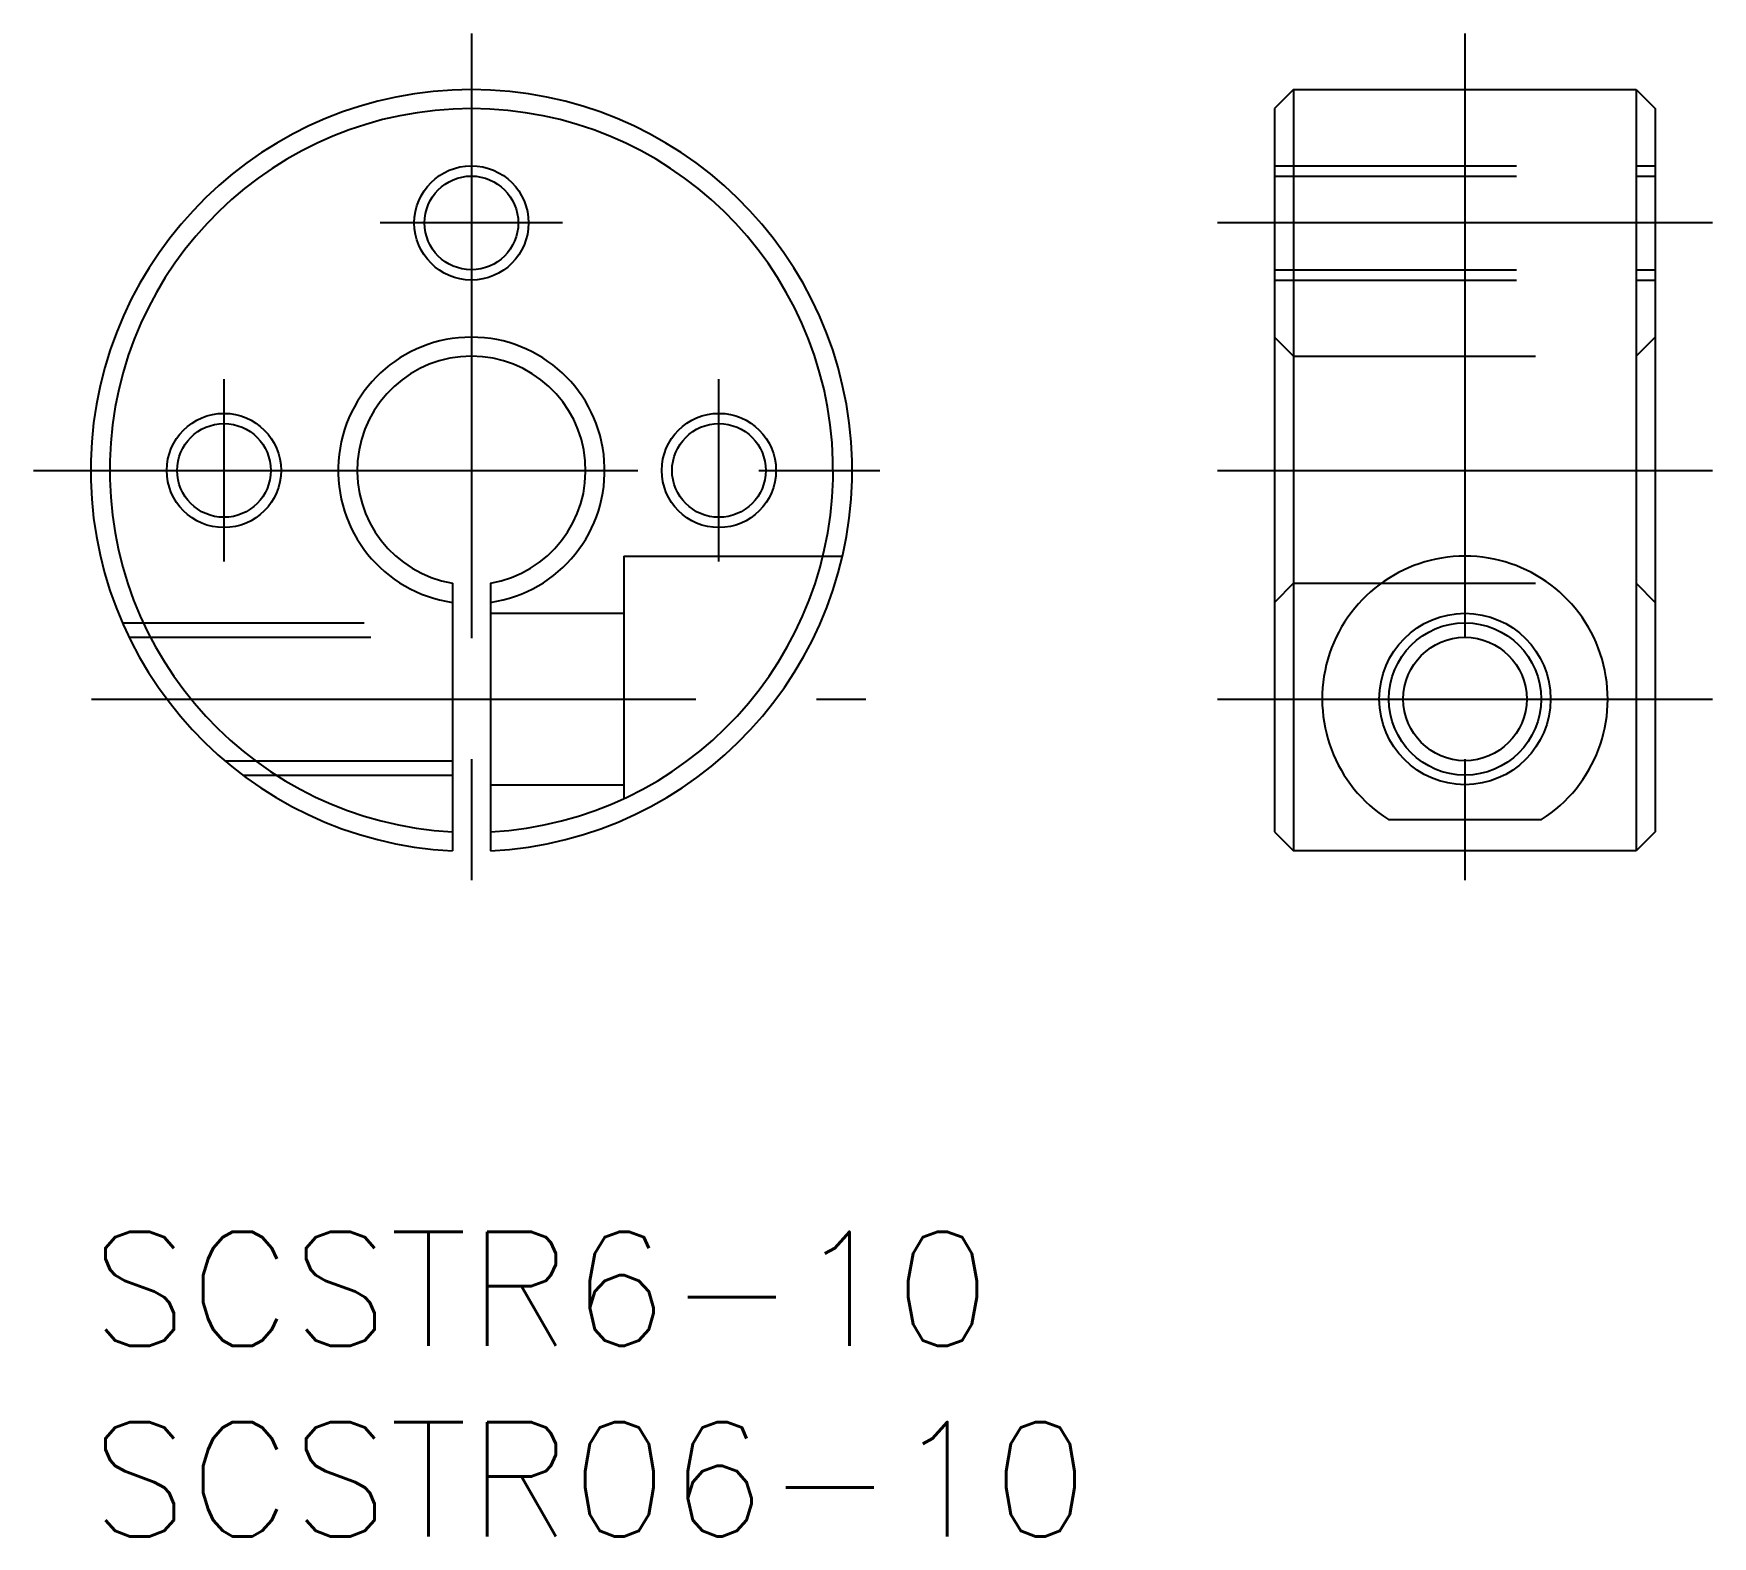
# Model space of a CAD drawing. Extents: x -1.5 to 42.6, y -8 to 31.5.
import ezdxf

# ---------------------------------------------------------------- set-up
doc = ezdxf.new("R2010")
doc.units = 0
doc.header["$LTSCALE"] = 0.5
doc.linetypes.add('CENTER', pattern=[50.8, 31.75, -6.35, 6.35, -6.35])
doc.linetypes.add('DASHED', pattern=[19.05, 12.7, -6.35])
for name, color, linetype in [('MSM_CENTER', 1, 'CENTER'), ('MSM_CONTINUOUS', 7, 'CONTINUOUS'), ('MSM_DASHED', 4, 'DASHED'), ('MSM_NARROW', 5, 'CONTINUOUS'), ('MSM_PART_NUMBER', 7, 'CONTINUOUS')]:
    doc.layers.add(name, color=color, linetype=linetype)
doc.styles.get("Standard").update_dxf_attribs({"font": 'txt.shx', "height": 3, "bigfont": 'bigfont.shx'})

# ---------------------------------------------------------------- blocks, each defined once
blk = doc.blocks.new('*U3')
at = {"layer": 'MSM_PART_NUMBER'}
blk.add_text('SCSTR6-10', height=3, dxfattribs=at).set_placement((0, -3))
blk = doc.blocks.new('*U4')
at = {"layer": 'MSM_PART_NUMBER'}
blk.add_text('SCSTR06-10', height=3, dxfattribs=at).set_placement((0, -8))

msp = doc.modelspace()

# ---------------------------------------------------------------- linework, layer by layer
at = {"layer": 'MSM_CENTER'}
for p, q in [((10, 31.458), (10, 8.517)), ((36.096, 31.458), (36.096, 8.517)), ((12.395, 26.487), (7.605, 26.487)), ((42.596, 26.487), (29.596, 26.487)), ((3.5, 22.382), (3.5, 17.593)), ((16.5, 17.593), (16.5, 22.382)), ((-1.5, 19.987), (21.5, 19.987)), ((29.596, 19.987), (42.596, 19.987)), ((0.017, 13.987), (20.357, 13.987)), ((29.596, 13.987), (42.596, 13.987))]:
    msp.add_line(p, q, dxfattribs=at)
at = {"layer": 'MSM_CONTINUOUS'}
for p, q in [((31.596, 29.987), (31.096, 29.487)), ((31.596, 29.987), (31.596, 10)), ((31.596, 29.987), (40.596, 29.987)), ((40.596, 29.987), (40.596, 10)), ((40.596, 29.987), (41.096, 29.487)), ((31.096, 29.487), (31.096, 10.501)), ((41.096, 29.487), (41.096, 10.501)), ((9.5, 17.029), (9.5, 10)), ((10.5, 17.029), (10.5, 10)), ((34.085, 10.822), (38.107, 10.822)), ((31.096, 10.501), (31.596, 10)), ((41.096, 10.501), (40.596, 10)), ((40.596, 10), (31.596, 10))]:
    msp.add_line(p, q, dxfattribs=at)
for centre, radius in [((10, 26.487), 1.23), ((3.5, 19.987), 1.23), ((16.5, 19.987), 1.23), ((36.096, 13.987), 2.25), ((36.096, 13.987), 1.621)]:
    msp.add_circle(centre, radius, dxfattribs=at)
for centre, radius, start, end in [((10, 19.987), 10, 272.866, 267.134), ((10, 19.987), 9.5, 273.017, 266.983), ((10, 19.987), 3.5, 278.2132, 261.7868), ((10, 19.987), 3, 279.5941, 260.4059), ((36.096, 13.987), 3.75, 302.4307, 237.5693)]:
    msp.add_arc(centre, radius, start, end, dxfattribs=at)
at = {"layer": 'MSM_DASHED'}
for p, q in [((31.096, 27.987), (41.096, 27.987)), ((31.096, 27.717), (41.096, 27.717)), ((31.096, 25.258), (41.096, 25.258)), ((31.096, 24.987), (41.096, 24.987)), ((31.096, 23.487), (31.596, 22.987)), ((40.596, 22.987), (41.096, 23.487)), ((31.596, 22.987), (40.596, 22.987)), ((14, 17.737), (14, 10.822)), ((14, 17.737), (19.744, 17.737)), ((31.596, 17.029), (31.096, 16.523)), ((31.596, 17.029), (40.596, 17.029)), ((40.596, 17.029), (41.096, 16.523)), ((0.835, 15.987), (9.5, 15.987)), ((10.5, 16.237), (14, 16.237)), ((1.01, 15.608), (9.5, 15.608)), ((3.525, 12.366), (9.5, 12.366)), ((4, 11.987), (9.5, 11.987)), ((10.5, 11.737), (14, 11.737))]:
    msp.add_line(p, q, dxfattribs=at)
at = {"layer": 'MSM_NARROW'}
for centre, radius in [((10, 26.487), 1.5), ((3.5, 19.987), 1.5), ((16.5, 19.987), 1.5), ((36.096, 13.987), 2)]:
    msp.add_circle(centre, radius, dxfattribs=at)

# ---------------------------------------------------------------- block references
at = {"layer": 'MSM_CONTINUOUS'}
for name in ['*U3', '*U4']:
    msp.add_blockref(name, (0, 0), dxfattribs=at)

doc.saveas('drawing.dxf')
